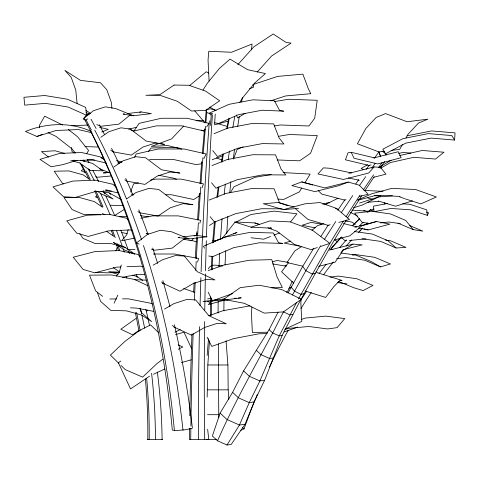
<?xml version="1.0" encoding="UTF-8"?>
<svg xmlns="http://www.w3.org/2000/svg" width="479" height="479" viewBox="0 0 479 479"><rect width="100%" height="100%" fill="white"/><g stroke="black" fill="none" stroke-linecap="round" stroke-linejoin="round"><path stroke-width="0.72" d="M207.15 397.151L207.82 364.98L209.443 340.85M210.706 296.98L210.521 315.26L211.377 315.26L211.496 303.464M211.514 301.998L211.55 298.321M218.053 313.068L218.179 301.369M223.879 310.805L223.986 300.405M218.771 417.622L218.346 343.772M211.299 269.946L211.934 256.091M212.173 269.617L212.772 256.415M219.023 267.025L219.717 253.175M212.61 242.973L214.49 221.573M213.496 242.47L215.287 221.663M225.028 264.785L225.759 250.751M251.876 306.937L251.457 314.308L252.373 332.42L267.665 332.24M301.159 298.142L300.866 303.303L301.782 321.415L285.215 329.055M214.604 124.211L215.233 114.08M226.741 233.632L227.842 216.508M382.14 151.178L385.661 153.693L405.839 143.119L431.166 138.108L454.595 140.06L455.05 132.875L431.621 130.929L407.018 135.791M210.455 125.45L211.323 113.924L212.658 113.493M220.472 239.308L222.052 218.622M207.167 355.472L208.485 338.659M39.314 127.815L39.529 125.199L44.673 116.187L62.563 124.995M83.244 161.435L83.352 160.124M251.529 49.942L252.02 44.032L231.543 52.259L208.79 51.253L208.048 60.12L209.095 81.131M205.868 122.666L206.784 112.619L206.245 110.026L210.245 108.739L216.203 110.35M206.245 110.026L205.168 121.498A632.358 85.142 -89.3 0 0 205.036 122.959M229.758 192.744L230.824 181.637M224.208 194.324L225.316 184.074M217.676 197.21L218.933 186.918M216.933 197.252L218.202 187.002M233.345 158.771L234.56 149.232M228.172 159.848L229.423 150.987M222.118 161.974L223.358 153.987M221.454 162.064L222.729 153.939M237.674 126.576L239.308 116.433M241.638 101.949L242.344 97.56M232.854 127.42L234.752 116.505M227.339 128.576L229.261 118.379M226.723 128.869L228.657 118.684M128.18 229.686L126.791 234.704L121.594 240.787L134.671 238.105M121.301 264.935L119.121 272.826L116.289 276.144M196.594 236.165A633.549 85.304 -89.3 0 1 196.683 234.704L197.079 233.273M199.851 223.226L200.647 220.358L178.218 215.879L152.544 215.879L140.922 218.268M197.576 262.067L198.569 258.474L174.404 254.002L153.238 254.002M117.822 295.172L114.092 303.171M278.06 312.152L269.126 329.648L243.595 370.932L232.584 392.349L220.101 413.114L212.377 435.992L217.556 440.818L226.998 445.015L231.261 444.38L245.068 424.202L254.115 401.911L264.63 380.272L282.161 335.438L298.459 304.003L315.439 273.246L332.528 243.009L346.359 220.029M130.617 192.031L133.557 183.882L138.515 182.798M200.018 193.39L199.036 196.109L193.678 199.515L171.41 194.743L165.542 194.743M201.982 187.954L203.449 183.882L181.182 179.104L155.507 179.104L150.55 180.182M115.912 250.906L117.163 247.475M233.536 158.956L237.183 149.406L243.182 146.802M384.206 204.036L384.745 202.677M292.196 281.293L288.041 290.747L286.412 292.178M217.556 440.818C233.74 403.839 253.762 368.674 272.671 333.031L283.472 311.895L301.369 299.285L281.592 289.502L259.127 285.227L240.224 287.657L222.328 300.267L203.048 301.489L224.92 298.872M387.541 203.485L373.452 206.168L374.063 211.682L390.978 208.461L410.551 209.82L427.352 215.37L428.567 212.82L426.466 212.125M134.611 157.268L136.21 153.969L158.321 148.975L183.996 148.975L206.102 153.969L203.868 158.591M201.952 162.549L201.312 163.866L195.881 164.548L173.781 159.549L149.574 159.549M288.023 293.07L302.692 266.432L313.733 248.236M292.406 295.028L305.859 270.701L320.607 245.805M296.411 302.752L279.215 335.875L259.881 380.973L249.254 402.629L239.434 425.035L226.998 445.015M298.513 298.884L329.414 244.051L343.359 221.136M402.522 144.299L399.731 149.37L391.121 150.436M406.012 137.964L408.108 134.162L418.454 123.067L427.891 119.175L407.09 121.744L385.577 113.589L376.135 117.481L365.794 128.576L357.418 143.784L378.931 151.939L384.667 151.232M86.711 153.681L88.549 150.46L77.532 136.683L68.323 129.492M347.509 218.113L361.687 195.731M230.495 192.51L233.962 186.786L255.044 177.278L271.252 174.572M301.692 188.049L299.381 191.863L283.718 199.408L277.856 199.09M304.776 182.966L310.164 174.069L283.035 172.602M346.072 216.682L360.016 195.037M324.415 239.458L335.767 221.454M341.246 212.76L352.736 195.564M203.006 90.094L207.341 83.238L219.436 68.425L230.016 59.121L247.709 69.718L265.408 73.568L254.828 82.873L242.733 97.686L239.578 102.674M364.854 190.786L374.237 176.703M320.966 236.315L328.181 225.142M337.791 210.245L344.844 199.797M363.208 190.109L373.578 174.853M130.671 129.827L134.048 130.983L139.114 123.372L161.387 118.259L187.061 118.259L209.006 123.372L206.671 126.887M134.048 130.983L156.322 125.863L181.996 125.863L203.94 130.983L205.114 129.222M359.322 185.744L365.716 176.643M380.057 168.183L384.631 161.489M355.771 183.888L358.717 179.601M378.614 167.554L381.973 162.686M371.758 168.177L375.213 163.345M366.172 169.374L369.255 165.165M374.53 157.95L378.931 151.939L380.416 156.058L378.931 151.939M288.442 262.761L281.562 271.809L293.843 283.209M148.448 151.43L151.148 147.999L175.134 147.352L180.2 148.328M221.717 239.057L234.375 222.921L251.002 214.496L273.982 211.131L296.938 213.76L290.609 221.831M83.921 118.127L86.43 114.99L90.274 113.583M193.378 238.578L191.486 240.787L183.529 239.201M237.835 64.665L253.81 46.858L273.24 33.985L285.975 42.392L291.064 43.116L271.641 55.989L257.169 72.125M373.71 177.278L385.984 174.152L380.506 167.339L374.153 166.926L368.68 173.027L343.413 179.457L317.972 173.961L323.439 167.86L329.791 168.273L351.598 172.985M183.726 126.001L171.614 138.88L151.352 146.388L167.836 145.562L181.888 149.143M208.371 268.809C211.179 262.923 217.783 265.839 222.747 266.001M367.944 212.173L370.686 209.67L374.117 211.67M367.507 212.191L370.686 209.67M212.676 300.77L208.329 304.59L225.01 300.016L227.944 300.016M311.895 230.339L317.613 225.561L323.912 223.723M189.684 85.513L206.233 71.754L208.796 73.113M379.212 167.387L391.187 160.16M162.806 359.208L156.896 363.645L142.604 377.129L125.241 369.596L121.001 365.447M135.91 318.493L120.81 329.229L132.647 334.809L138.15 330.947M83.46 169.219L81.232 170.805L85.382 172.488M100.824 137.281L108.811 131.755L120.995 127.803L130.318 129.073L146.173 141.077L164.501 144.353L155.178 143.083L142.993 147.029L131.324 155.106L112.996 151.831L110.643 150.053M146.562 310.973L147.73 310.164M113.792 167.051L122.953 160.86L135.779 156.705L145.658 157.795L161.513 169.794L179.847 173.069L169.967 171.979L157.136 176.14L144.921 184.391L126.594 181.116L124.833 179.781M126.264 199.126L136.036 192.528L148.861 188.367L158.747 189.456L174.596 201.455L192.929 204.731L183.05 203.647L170.219 207.802L158.004 216.053L139.676 212.778L137.916 211.449M120.81 361.064L118.367 362.705L130.533 388.918L149.478 376.219M96.668 196.037L95.465 196.809L97.345 197.857M301.74 246.469L294.908 250.84L286.987 262.546L302.854 266.198M343.563 249.613L362.172 244.871L352.993 244.11L343.06 250.463L335.132 262.175L318.673 266.372M114.631 215.55L123.983 209.592M209.431 225.489L214.418 222.31M245.122 113.289L237.704 117.9L236.219 114.984M86.489 115.241L85.753 107.404L67.413 99.219L44.709 95.507L23.95 97.297L24.686 105.141L45.445 103.344L68.15 107.057L86.489 115.241L88.884 113.78L86.166 112.565M212.724 240.787L213.61 240.266L216.987 240.524M367.537 164.758L361.148 168.47L363.842 169.68M380.859 168.117L390.439 162.549L413.808 157.31L435.525 159.058L443.937 152.22L422.221 150.472L399.582 155.543M153.178 265.168L162.621 259.708L175.452 255.552L184.325 256.031L197.456 271.767L214.927 279.898L206.054 279.413L193.223 283.574L180.002 291.22L162.537 283.089L161.597 281.963M164.537 309.075L173.979 303.614L186.81 299.453L195.683 299.938L208.814 315.673L226.286 323.804L217.412 323.319L204.581 327.48L191.361 335.126L173.895 326.995L172.488 325.307M174.973 332.264L180.284 329.516M212.389 242.625L217.706 239.931L236.985 232.357L233.656 234.045M178.224 349.257L182.816 346.946L178.14 344.916M324.834 204.826L338.09 198.216M392.415 195.701L378.458 196.983L362.549 204.922L353.436 207.844M153.436 374.255L164.818 368.968M288.831 288.316L291.483 287.095M240.817 430.298L244.092 428.837A531.714 338.336 -86.3 0 1 255.828 398.043M357.448 200.138L371.674 193.839L391.87 188.361L415.634 189.516L436.375 196.983L420.79 203.886L405.306 198.875M369.872 210.688L368.531 211.257L352.017 210.131M371.213 210.119L373.889 208.982M214.059 133.677L227.621 128.132L252.014 123.51L273.677 123.869L279.101 137.976L283.933 143.957L262.276 143.598L237.883 148.221L217.538 156.537L212.706 150.556M90.938 131.3C70.293 121.911 46.206 122.899 25.459 131.497L36.955 136.473L42.26 134.318M101.662 132.048L108.29 129.36L99.608 127.342M249.463 88.825L253.559 87.178L253.283 84.232M211.898 165.638L227.112 159.585L252.786 154.723L275.569 154.867L280.999 168.973L285.831 174.955L263.049 174.811L237.374 179.673L215.939 188.199L211.544 182.762M209.083 200.09L225.681 193.492L251.355 188.624L274.138 188.774L279.568 202.88M270.533 236.494L263.648 239.195L251.056 237.758M273.97 235.141L279.479 232.98M348.341 182.086L324.762 187.918L301.794 181.894L291.891 185.595L314.859 191.612L338.431 185.78L348.341 182.086L359.28 185.193L368.225 194.252L359.651 196.372M212.209 159.717L222.693 155.831M87.819 118.93L85.891 119.63L91.405 130.156M208.203 270.617L223.645 265.097L249.319 260.235L271.779 259.636L277.066 276.964L282.359 287.544L271.491 287.837M232.818 293.513L212.466 300.788L208.167 292.19M208.892 315.751L222.933 310.733L250.056 305.83M301.219 319.523L305.321 318.068L325.834 316.116L344.766 318.589L337.126 327.63L327.66 328.953L308.727 326.48L288.214 328.432L284.795 329.648M284.023 331.971L297.681 327.109M259.714 224.459L254.852 222.933L234.453 221.951L251.122 227.19L269.875 220.915L290.28 221.891L312.308 230.136L329.845 243.362L320.816 246.386M317.343 247.547L311.093 249.643L294.423 244.404L276.886 231.177L267.935 227.824M284.921 265.594L286.298 265.132M252.9 84.591L277.634 76.4L302.86 74.149L308.434 89.022L310.811 93.686L285.586 95.944L270.749 100.859M131.294 115.116L129.186 115.798L118.9 124.145L100.853 126.276L96.764 124.612M139.712 112.385L141.119 111.93L151.376 113.613L133.33 115.75L123.073 114.068L124.516 113.894M187.307 238.207L183.253 239.518L172.206 248.11L154.16 250.242L151.436 249.128M194.055 236.015L195.408 235.578M359.525 203.06L378.458 196.983M412.449 200.827L395.624 206.227L378.26 201.012M36.955 136.473L56.139 130.486L78.203 129.552L91.956 132.749M77.347 160.231L62.701 164.686L51.139 166.764L39.985 159.381L59.516 153.442L81.58 152.508L100.051 156.837L104.392 159.711M290.885 241.087L284.125 243.081L299.399 246.086M272.312 261.881L277.042 260.486L287.927 262.294M358.334 227.992L368.135 229.938L389.846 224.154L376.548 221.508L361.849 225.795L349.838 235.824L334.432 239.931M336.623 258.738L345.934 257.546L364.669 260.199L380.476 266.881L390.439 263.971L374.632 257.295L355.897 254.642L352.316 255.097M322.756 204.21L328.354 202.599L329.797 202.839M175.494 334.629L184.002 332.24L191.504 348.407M181.284 362.627L191.205 359.843M214.652 124.803L228.202 121.085M315.469 273.198L312.242 274.084L305.859 270.701L302.692 266.432M358.256 200.156L376.284 195.264L400.055 196.426M294.196 207.096L278.443 202.467L263.318 203.761L283.37 209.652L304.83 203.85L319.954 202.557L336.372 208.323L349.514 219.538L338.785 222.436M330.199 224.753L328.055 225.334L308.003 219.448L295.405 208.7M373.77 157.962L398.265 151.717L401.139 157.687L377.686 163.938L354.065 158.256L351.191 152.286L348.017 152.849L345.413 159.782L369.034 165.465L371.165 164.896M354.837 227.297L376.548 221.508M329.372 250.128L352.993 244.11M348.88 173.356L374.153 166.926M346.072 199.731L344.646 200.084L321.678 194.067L318.2 190.54M304.105 293.633L300.962 294.369L294.495 291.13L291.172 287.155M128.641 129.132L136.545 127.318M398.66 153.448L403.037 152.466L411 153.106M191.72 428.424L185.271 429.765L175.553 430.585L172.284 430.076A625.55 409.868 89.5 0 0 89.339 128.612L84.256 118.78M292.932 314.356L289.915 314.937L283.472 311.895L264.192 313.116L244.416 303.327L224.849 299.609M122.504 277.281L137.515 274.431L144.808 274.431M72.832 160.435L74.281 160.172M117.708 163.052L121.325 162.405M278.251 136.389L289.292 134.485L317.332 135.569L310.554 153.304L299.573 160.824L277.437 159.962M274.455 101.602L288.442 99.267L317.224 100.285L314.691 118.235L308.967 125.989L280.191 124.971L274.299 125.953M207.605 298.878L211.269 298.339M282.161 335.438L279.215 335.875L272.701 332.977L269.126 329.648M273.515 357.909L269.617 358.484L260.977 354.646L256.241 350.233M264.63 380.272L259.881 380.973L249.367 376.302L243.595 370.932M254.115 401.911L249.254 402.629L238.488 397.845L232.584 392.349M245.068 424.202L239.434 425.035L226.95 419.49L220.101 413.114M217.706 239.931L219.861 239.614M330.049 277.149L338.126 276.096L356.861 278.748L372.985 285.43L363.088 290.591L353.694 287.711L338.24 281.311M222.328 300.267L241.23 297.836L238.261 298.022M365.926 238.835L349.347 240.506M127.402 113.553L141.119 111.93M179.481 237.321L178.038 237.494L189.085 238.919L207.126 236.788L196.085 235.357L183.092 236.895M380.673 222.909L388.822 221.999L400.354 223.633M109.93 172.302L103.272 172.913L106.176 172.913M111.2 175.973L97.147 177.266L95.764 176.703M367.609 202.318L378.632 201.306M283.37 209.652L298.495 208.359M234.554 298.261L236.039 298.166M346.533 240.674L345.12 240.763L341.832 237.841M361.89 238.728L380.631 241.386L396.127 247.99L405.994 247.386L390.493 240.781L385.451 240.069M119.576 216.748L127.019 216.364M196.151 120.774L203.318 120.415M71.82 125.732L87.998 125.043M101.35 157.938L103.56 157.842M70.664 160.824L92.728 159.89L106.23 163.052M111.362 190.929L95.183 191.618L75.281 197.426L63.581 196.761L52.989 186.882L72.892 181.074L94.956 180.14L113.062 184.337L116.235 187.301M121.001 266.983L116.529 267.168L94.722 272.826L83.095 269.432L73.239 257.223L95.052 251.565L118.882 250.559L138.114 254.475L139.994 256.804M126.959 266.725L140.365 266.162L143.215 266.743M119.6 272.347L107.278 272.82L95.662 272.317M267.15 333.57L259.181 333.779L233.507 338.647L211.754 346.425L207.126 337.168M109.829 298.992L116.499 298.938M122.432 298.884L128.366 298.836L151.113 303.327L152.466 303.961M104.266 192.564L108.619 192.564L121.163 199.575M128.456 249.433L134.988 249.433M272.575 263.893L286.298 266.252M207.82 364.98L227.914 364.98L228.172 389.84L228.842 399.342M207.599 389.84L228.172 389.84M207.485 414.7L218.819 414.7M161.764 439.554L162.638 439.554L147.203 439.56L148.077 439.56M216.933 439.554L189.385 439.554A633.549 85.304 -89.3 0 1 189.546 428.364M206.449 439.554L207.784 439.56M282.197 208.85L261.618 208.712L235.943 213.58L214.508 222.106L210.113 216.67M84.993 146.58L98.71 147.053M87.202 159.746L94.513 159.98M110.517 205.222L123.133 205.647M134.449 279.682L146.209 280.137M130.486 307.853L136.365 308.081L153.879 311.398M73.257 161.166L79.544 162.896L90.01 170.326L103.075 170.895L92.609 163.459L80.741 160.19M108.709 271.701L119.594 272.174M364.513 190.438L383.08 191.337M251.122 227.19L271.521 228.166L270.132 227.729M107.745 190.145L105.554 190.019L118.582 193.043M131.695 194.678L133.156 194.761M374.362 195.689L380.829 196.133M402.689 203.803L409.94 204.305L426.741 209.856L427.352 215.37M140.419 215.67L148.538 216.813M354.394 231.531L372.417 234.081L387.912 240.686L396.127 247.99M340.653 252.924L355.789 255.067L371.59 261.744L380.476 266.881M337.599 282.586L346.964 283.915M397.935 223.124L413.167 229.597L422.789 231.123L409.545 225.495M369.722 223.567L362.16 222.37L354.682 213.179L371.722 211.281L390.457 213.933L405.689 220.406L413.167 229.597M214.658 122.816L218.681 123.48L238.267 114.738L262.145 110.212L283.682 111.164L279.658 110.499L274.431 100.77L252.894 99.818L229.016 104.338L209.431 113.08L210.479 115.032M363.657 210.509L365.106 210.748M345.616 221.023L351.82 222.052L355.346 224.382M321.385 224.118L311.045 222.4L302.057 225.274L315.146 227.848M208.676 255.972L212.7 256.642L233.812 247.607L259.486 242.745L282.592 243.398L278.568 242.733L273.347 232.998L250.236 232.345L224.561 237.213L203.449 246.242L204.497 248.188M121.888 232.626L127.013 233.507M162.267 283.071L164.459 283.484M158.531 175.254L173.727 178.188L176.446 179.272M343.509 223.501L356.867 226.932M348.353 177.913L359.256 180.272M131.994 230.249L130.575 229.926L108.505 230.86L88.244 236.452L76.616 233.063L66.761 220.849L87.022 215.257L109.092 214.323L126.827 218.31L128.707 220.633M146.185 233.435L148.31 233.914L146.257 233.315M329.175 248.733L332.779 249.565M131.731 194.043L133.898 194.546M116.373 160.645L122.061 161.98M351.191 152.286L374.817 157.968M218.101 123.744L227.148 126.384M363.908 228.812L368.135 229.938M64.803 153.466L55.031 150.777L41.451 151.586L48.487 157.1M100.973 191.331L103.117 191.923L113.11 198.989L101.171 193.905L97.644 191.414M100.698 214.915L99.267 214.52L84.047 214.646L72.101 209.562L64.024 197.57L79.251 197.45L94.261 201.581L102.53 207.215M190.816 240.254L196.528 241.823M134.635 253.918L125.187 247.475L110.17 243.344L94.944 243.464L83.005 238.38L79.771 233.584M132.497 275.221L136.79 276.401L142.766 280.443M110.853 272.288L118.002 274.257M301.794 181.894L312.739 185.008M206.784 112.619L211.323 113.924M367.68 197.929L372.638 199.366M335.282 208.497L338.755 209.539M305.045 290.987L325.636 297.423L333.803 286.676L339.851 280.437L342.084 280.443L317.236 272.677L316.164 271.689M201.24 130.054L203.94 130.983M183.655 288.52L194.713 292.34M278.443 202.467L288.017 205.832M399.773 196.887L404.611 198.629M254.852 222.933L258.983 224.477M216.334 157.801L221.777 159.962M133.33 115.75L115.613 108.529L105.35 106.847L93.423 110.715L83.136 119.055L85.861 120.169M99.422 168.698L109.11 172.632M189.085 238.919L171.362 231.698L160.315 230.273L147.49 234.429L136.443 243.021L139.167 244.134M63.671 183.78L62.342 183.218L54.265 171.225L68.832 170.919L83.095 174.847L90.148 179.835M102.344 213.574L104.997 214.706M125.187 247.475L113.248 242.392L115.02 243.601M134.491 254.157L123.875 249.637L116.199 244.404M148.017 285.801L134.473 279.461L111.727 274.97L89.477 275.156L95.632 290.891L102.62 296.315M207.359 301.279L210.646 302.83M47.966 132.581L56.001 136.377L72.119 148.963L75.329 152.981M350.538 212.359L357.484 216.077M74.694 153.017L72.06 151.603L71.347 147.466M209.73 107.015L214.79 110.044M334.911 240.033L338 241.997M86.016 110.463L90.393 113.26M113.176 267.563L119.75 272.006M106.344 231.207L114.026 236.44M88.256 168.949L90.01 170.326M242.542 427.573L244.092 428.837M109.134 193.031L110.673 194.45M158.561 332.671L150.61 324.9L139.455 330.51L124.684 341.599L110.398 355.083L118.876 363.375M194.66 110.781L204.838 122.618M454.595 140.06L451.781 135.557L428.352 133.611L403.025 138.617L382.847 149.191L386.176 155.118L385.685 153.771M87.244 159.585L88.962 162.644M83.765 160.124L84.478 161.435M91.052 119.235L96.111 128.546M81.514 164.297L85.328 171.512M79.999 162.77L85.154 172.572M139.946 308.404L141.455 312.613L151.609 321.607L141.527 314.99L126.51 310.859L110.733 310.35L100.584 301.357L97.315 292.238M207.658 429.322L208.772 439.554M111.948 108.32L111.344 102.38L106.787 89.711L100.458 82.753L80.496 80.376L64.869 70.401L71.203 77.358L75.754 90.022L77.113 103.392M226.052 340.85L227.914 364.98M85.502 172.356A528.547 482.521 -90 0 1 88.537 178.338M94.716 191.109A528.547 482.521 -90 0 1 101.734 206.73M111.338 230.549A528.547 482.521 -90 0 1 113.128 235.369M116.337 244.368A528.547 482.521 -90 0 1 118.475 250.637M126.48 276.688A528.547 482.521 -90 0 1 126.875 278.113M135.3 312.524A528.547 482.521 -90 0 1 138.976 331.396M145.382 379.045A528.547 482.521 -90 0 1 147.783 439.566M86.058 171.057A532.049 485.502 -88.2 0 1 90.124 179.044M95.668 190.504A532.049 485.502 -88.2 0 1 103.009 206.82M112.391 230.034A532.049 485.502 -88.2 0 1 115.205 237.644M117.427 243.907A532.049 485.502 -88.2 0 1 119.582 250.2M136.551 312.398A532.049 485.502 -88.2 0 1 140.131 330.648M146.676 378.626A532.049 485.502 -88.2 0 1 149.185 439.566M92.752 170.338A541.39 493.053 89.8 0 1 98.62 181.469M103.278 190.756A541.39 493.053 89.8 0 1 104.895 194.091M105.859 196.097A541.39 493.053 89.8 0 1 114.774 215.754M120.774 230.225A541.39 493.053 89.8 0 1 123.977 238.434M124.492 239.805A541.39 493.053 89.8 0 1 128.282 250.134M128.773 251.517A541.39 493.053 89.8 0 1 129.504 253.595M136.371 274.551A541.39 493.053 89.8 0 1 137.228 277.371M145.885 309.416A541.39 493.053 89.8 0 1 149.46 325.295M157.369 372.093A541.39 493.053 89.8 0 1 162.106 439.566M88.525 169.464A538.468 489.795 -88.5 0 1 94.285 180.565M100.434 193.157A538.468 489.795 -88.5 0 1 110.098 214.748M116.493 230.561A538.468 489.795 -88.5 0 1 122.672 247.296M123.163 248.703A538.468 489.795 -88.5 0 1 124.378 252.223M140.491 308.793A538.468 489.795 -88.5 0 1 141.622 313.811M141.934 315.248A538.468 489.795 -88.5 0 1 144.616 328.205M151.592 373.345A538.468 489.795 -88.5 0 1 155.447 439.56M198.378 439.722A621.82 83.448 90 0 1 199.515 326.672M200.042 305.632A621.82 83.448 90 0 1 200.893 277.766M201.102 271.731A621.82 83.448 90 0 1 209.389 120.9M204.707 439.716A625.939 83.478 89.3 0 1 204.605 321.577M204.761 310.087A625.939 83.478 89.3 0 1 205.437 273.868M205.509 270.815A625.939 83.478 89.3 0 1 206.335 240.715M206.455 236.889A625.939 83.478 89.3 0 1 212.389 114.834M196.683 234.704A632.358 85.142 -89.3 0 1 196.863 231.74M197.588 219.921A632.358 85.142 -89.3 0 1 199.348 193.57M200.042 183.846A632.358 85.142 -89.3 0 1 201.731 161.68M202.389 153.49A632.358 85.142 -89.3 0 1 204.503 128.845M189.756 415.67A633.549 85.304 -89.3 0 1 191.965 334.132M193.678 292.142A633.549 85.304 -89.3 0 1 194.121 282.58M195.354 258.199A633.549 85.304 -89.3 0 1 196.51 237.626M190.72 439.554A625.55 84.226 -89.3 0 1 190.858 428.328M190.887 426.082A625.55 84.226 -89.3 0 1 193.133 333.653M194.408 300.243A625.55 84.226 -89.3 0 1 195.192 282.4M195.761 270.479A625.55 84.226 -89.3 0 1 196.21 261.486M196.366 258.492A625.55 84.226 -89.3 0 1 197.498 237.698M197.588 236.207A625.55 84.226 -89.3 0 1 198.384 222.717M198.563 219.735A625.55 84.226 -89.3 0 1 200.719 187.079M200.982 183.367A625.55 84.226 -89.3 0 1 202.922 157.579M203.288 153.052A625.55 84.226 -89.3 0 1 205.545 126.306M331.498 248.505A541.39 348.556 -85.7 0 1 341.874 236.895M353.227 225.094A541.39 348.556 -85.7 0 1 359.555 218.897M331.091 248.314A538.468 349.7 -84.9 0 1 341.078 237.303M352.592 225.489A538.468 349.7 -84.9 0 1 359.519 218.801M319.044 273.671A537.504 342.018 -86.3 0 1 326.163 264.252M339.665 247.625A537.504 342.018 -86.3 0 1 346.401 239.895M359.472 225.902A537.504 342.018 -86.3 0 1 363.064 222.274M359.507 231.614A528.547 338.593 -85.4 0 1 361.028 230.028M300.543 300.537A538.516 342.659 -86.3 0 1 306.668 291.238M256.109 397.354A531.714 338.336 -86.3 0 1 257.241 394.618M269.438 367.052A531.714 338.336 -86.3 0 1 288.286 330.223M300.944 308.59A531.714 338.336 -86.3 0 1 311.29 292.429M323.517 274.868A531.714 338.336 -86.3 0 1 333.222 261.995M341.557 251.637A531.714 338.336 -86.3 0 1 343.431 249.385M346.263 246.044A531.714 338.336 -86.3 0 1 351.538 239.997M358.49 232.363A531.714 338.336 -86.3 0 1 362.507 228.118M366.052 224.471A531.714 338.336 -86.3 0 1 367.579 222.927M90.699 130.983A621.82 408.377 88.6 0 1 174.428 430.795M94.758 130.156A625.939 412.138 87.7 0 1 126.348 198.671M127.169 200.731A625.939 412.138 87.7 0 1 141.55 239.835M143.425 245.44A625.939 412.138 87.7 0 1 182.996 430.208M99.261 124.762A633.495 420.364 87.9 0 1 104.47 134.449M111.553 148.268A633.495 420.364 87.9 0 1 118.984 163.602M125.726 178.38A633.495 420.364 87.9 0 1 133.048 195.45M138.826 209.802A633.495 420.364 87.9 0 1 147.885 234.105M152.675 248.026A633.495 420.364 87.9 0 1 157.693 263.528M162.848 280.646A633.495 420.364 87.9 0 1 169.961 306.716M174.38 324.738A633.495 420.364 87.9 0 1 192.402 428.274M174.081 85.046L159.956 94.632L145.915 95.291L160.615 95.513L177.368 101.291L191.516 111.026L205.557 110.374L219.687 100.788L205.533 91.052L188.78 85.268L174.081 85.046"/></g></svg>
